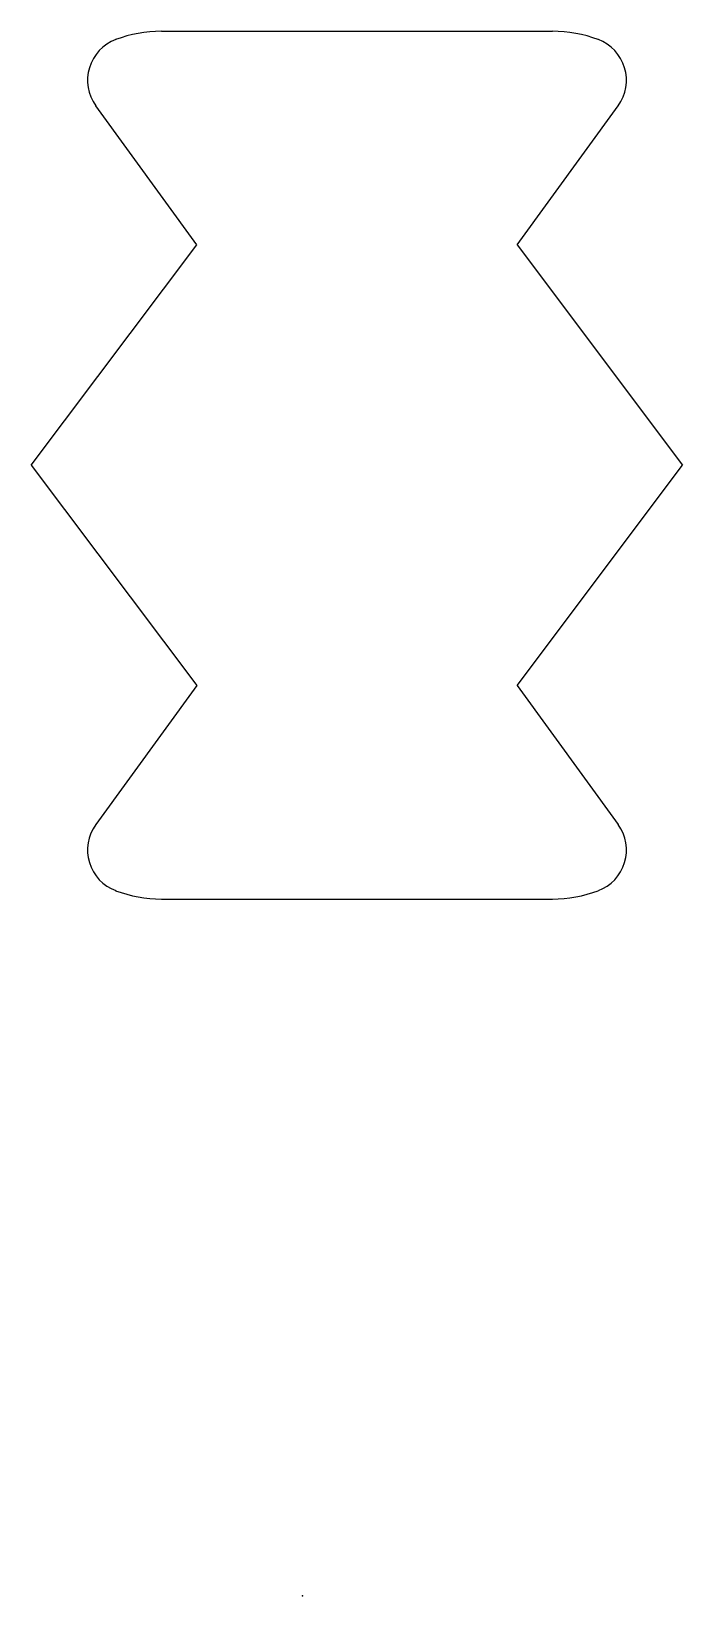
# Model space of a CAD drawing. Header units: centimetres. Extents: x -0.62 to 0.88, y 0 to 3.61.
import ezdxf

# ---------------------------------------------------------------- set-up
doc = ezdxf.new("R2010")
doc.units = ezdxf.units.CM
doc.header["$MEASUREMENT"] = 0
doc.layers.add('CORBATA v1_Sketch1', color=7, linetype='Continuous')

msp = doc.modelspace()

# ---------------------------------------------------------------- linework, layer by layer
at = {"layer": 'CORBATA v1_Sketch1'}
for p, q in [((-0.3247, 3.6075), (0.5759, 3.6075)), ((-0.3247, 3.6075), (0.5759, 3.6075)), ((-0.3247, 3.6075), (0.5759, 3.6075)), ((-0.3247, 3.6075), (0.5759, 3.6075)), ((0.1256, 3.6075), (0.1256, 3.6075)), ((0.1256, 3.6075), (0.1256, 3.6075)), ((0.1256, 3.6075), (0.1256, 3.6075)), ((0.1256, 3.6075), (0.1256, 3.6075)), ((0.1256, 3.6075), (0.1256, 3.6075)), ((0.1256, 3.6075), (0.1256, 3.6075)), ((0.1256, 3.6075), (0.1256, 3.6075)), ((0.1256, 3.6075), (0.1256, 3.6075)), ((0.1256, 3.6075), (0.1256, 3.6075)), ((0.1256, 3.6075), (0.1256, 3.6075)), ((0.1256, 3.6075), (0.1256, 3.6075)), ((0.1256, 3.6075), (0.1256, 3.6075)), ((-0.2434, 3.1154), (-0.4761, 3.4359)), ((-0.2434, 3.1154), (-0.4761, 3.4359)), ((-0.2434, 3.1154), (-0.4761, 3.4359)), ((-0.2434, 3.1154), (-0.4761, 3.4359)), ((0.4947, 3.1154), (0.7273, 3.4359)), ((0.4947, 3.1154), (0.7273, 3.4359)), ((0.4947, 3.1154), (0.7273, 3.4359)), ((0.4947, 3.1154), (0.7273, 3.4359)), ((-0.6247, 2.607), (-0.2434, 3.1154)), ((-0.6247, 2.607), (-0.2434, 3.1154)), ((-0.6247, 2.607), (-0.2434, 3.1154)), ((-0.6247, 2.607), (-0.2434, 3.1154)), ((0.4947, 3.1154), (0.8759, 2.607)), ((0.4947, 3.1154), (0.8759, 2.607)), ((0.4947, 3.1154), (0.8759, 2.607)), ((0.4947, 3.1154), (0.8759, 2.607)), ((-0.6247, 2.607), (-0.2434, 2.0986)), ((-0.6247, 2.607), (-0.2434, 2.0986)), ((-0.6247, 2.607), (-0.2434, 2.0986)), ((-0.6247, 2.607), (-0.2434, 2.0986)), ((0.4947, 2.0986), (0.8759, 2.607)), ((0.4947, 2.0986), (0.8759, 2.607)), ((0.4947, 2.0986), (0.8759, 2.607)), ((0.4947, 2.0986), (0.8759, 2.607)), ((-0.2434, 2.0986), (-0.4761, 1.7781)), ((-0.2434, 2.0986), (-0.4761, 1.7781)), ((-0.2434, 2.0986), (-0.4761, 1.7781)), ((-0.2434, 2.0986), (-0.4761, 1.7781)), ((0.4947, 2.0986), (0.7273, 1.7781)), ((0.4947, 2.0986), (0.7273, 1.7781)), ((0.4947, 2.0986), (0.7273, 1.7781)), ((0.4947, 2.0986), (0.7273, 1.7781)), ((-0.3247, 1.6065), (0.5759, 1.6065))]:
    msp.add_line(p, q, dxfattribs=at)
for centre, radius, start, end in [((-0.3247, 3.3075), 0.3, 90, 110.6261), ((-0.3247, 3.3075), 0.3, 90, 110.6261), ((-0.3247, 3.3075), 0.3, 90, 110.6261), ((-0.3247, 3.3075), 0.3, 90, 110.6261), ((-0.3951, 3.4947), 0.1, 110.6261, 215.9743), ((-0.3951, 3.4947), 0.1, 110.6261, 215.9743), ((-0.3951, 3.4947), 0.1, 110.6261, 215.9743), ((-0.3951, 3.4947), 0.1, 110.6261, 215.9743), ((0.5759, 3.3075), 0.3, 69.3745, 90), ((0.5759, 3.3075), 0.3, 69.3745, 90), ((0.5759, 3.3075), 0.3, 69.3745, 90), ((0.5759, 3.3075), 0.3, 69.3745, 90), ((0.6464, 3.4947), 0.1, 324.0246, 69.3745), ((0.6464, 3.4947), 0.1, 324.0246, 69.3745), ((0.6464, 3.4947), 0.1, 324.0246, 69.3745), ((0.6464, 3.4947), 0.1, 324.0246, 69.3745), ((-0.3951, 1.7194), 0.1, 144.0257, 249.3739), ((-0.3951, 1.7194), 0.1, 144.0257, 249.3739), ((-0.3951, 1.7194), 0.1, 144.0257, 249.3739), ((-0.3951, 1.7194), 0.1, 144.0257, 249.3739), ((0.6464, 1.7194), 0.1, 290.6255, 35.9754), ((0.6464, 1.7194), 0.1, 290.6255, 35.9754), ((0.6464, 1.7194), 0.1, 290.6255, 35.9754), ((0.6464, 1.7194), 0.1, 290.6255, 35.9754), ((-0.3247, 1.9065), 0.3, 249.3739, 270), ((-0.3247, 1.9065), 0.3, 249.3739, 270), ((-0.3247, 1.9065), 0.3, 249.3739, 270), ((-0.3247, 1.9065), 0.3, 249.3739, 270), ((0.5759, 1.9065), 0.3, 270, 290.6255), ((0.5759, 1.9065), 0.3, 270, 290.6255), ((0.5759, 1.9065), 0.3, 270, 290.6255), ((0.5759, 1.9065), 0.3, 270, 290.6255)]:
    msp.add_arc(centre, radius, start, end, dxfattribs=at)
msp.add_point((0, 0), dxfattribs=at)

doc.saveas('drawing.dxf')
